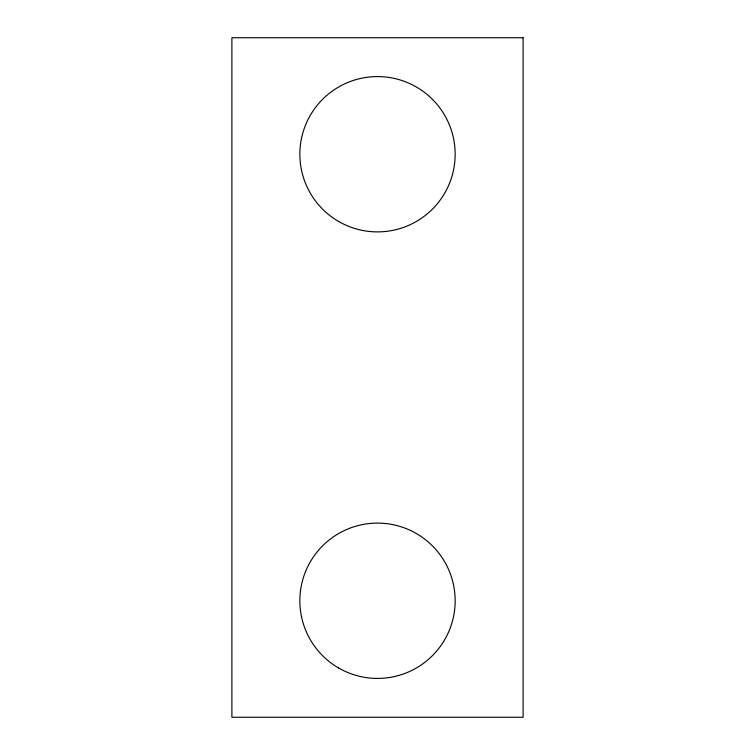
<?xml version="1.0" encoding="UTF-8"?>
<svg xmlns="http://www.w3.org/2000/svg" width="755" height="755" viewBox="0 0 755 755"><rect width="100%" height="100%" fill="white"/><g stroke="black" fill="none" stroke-linecap="round" stroke-linejoin="round"><path stroke-width="1.13" d="M523.111 37.75L231.889 37.75L231.889 717.25L523.111 717.25L523.111 37.75M338.674 221.489A77.661 77.661 0 0 0 455.161 154.237A77.661 77.661 0 0 0 338.674 86.985A77.661 77.661 0 0 0 338.674 221.489M338.674 668.015A77.661 77.661 0 0 0 455.161 600.763A77.661 77.661 0 0 0 338.674 533.511A77.661 77.661 0 0 0 338.674 668.015"/></g></svg>
